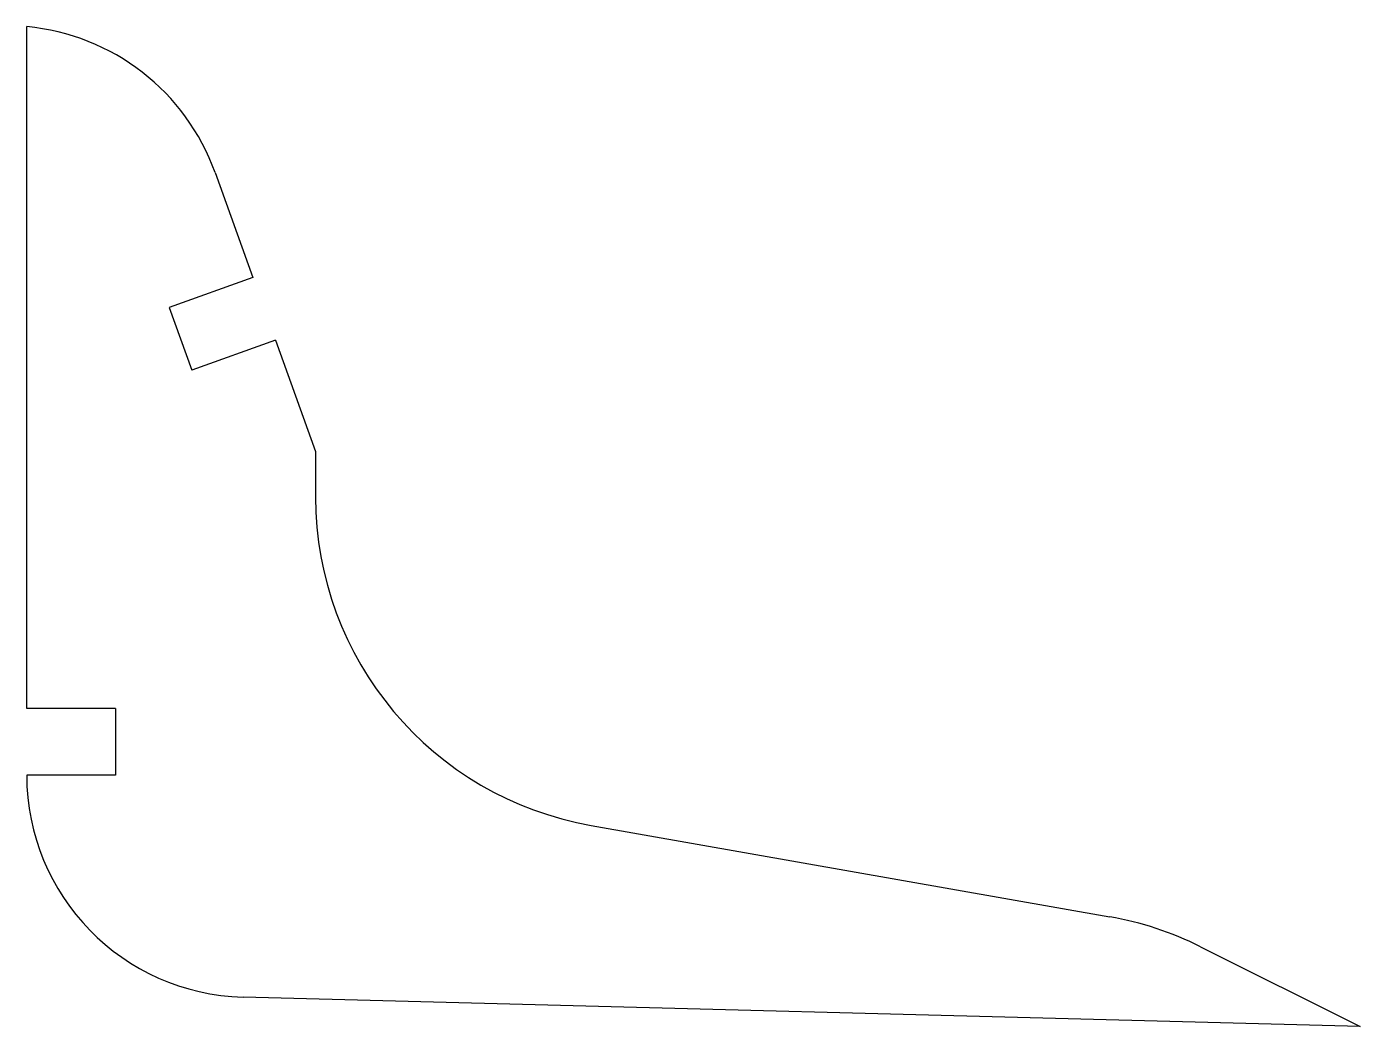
# Model space of a CAD drawing. Header units: millimetres. Extents: x 69.3 to 129.3, y -14.5 to 30.5.
import ezdxf

# ---------------------------------------------------------------- set-up
doc = ezdxf.new("R2010")
doc.units = ezdxf.units.MM

msp = doc.modelspace()

# ---------------------------------------------------------------- linework, layer by layer
at = {"color": 7, "linetype": 'Continuous', "lineweight": 25}
for p, q in [((69.3, -0.186), (69.3, 30.513)), ((77.78, 23.944), (79.48, 19.223)), ((79.48, 19.223), (75.716, 17.868)), ((75.716, 17.868), (76.733, 15.045)), ((80.496, 16.4), (76.733, 15.045)), ((80.496, 16.4), (82.3, 11.389)), ((82.3, 11.389), (82.3, 9.331)), ((73.3, -0.186), (69.3, -0.186)), ((73.3, -0.186), (73.3, -3.186)), ((73.3, -3.186), (69.3, -3.186)), ((94.695, -5.442), (118.024, -9.555)), ((122.113, -10.903), (129.3, -14.487)), ((129.3, -14.487), (79.038, -13.17))]:
    msp.add_line(p, q, dxfattribs=at)
for centre, radius, start, end in [((68.372, 20.557), 10, 19.79888, 84.67288), ((97.3, 9.331), 15, 180, 260), ((79.3, -3.174), 10, 180.07085, 268.5), ((115.42, -24.327), 15, 63.5, 80)]:
    msp.add_arc(centre, radius, start, end, dxfattribs=at)

doc.saveas('drawing.dxf')
